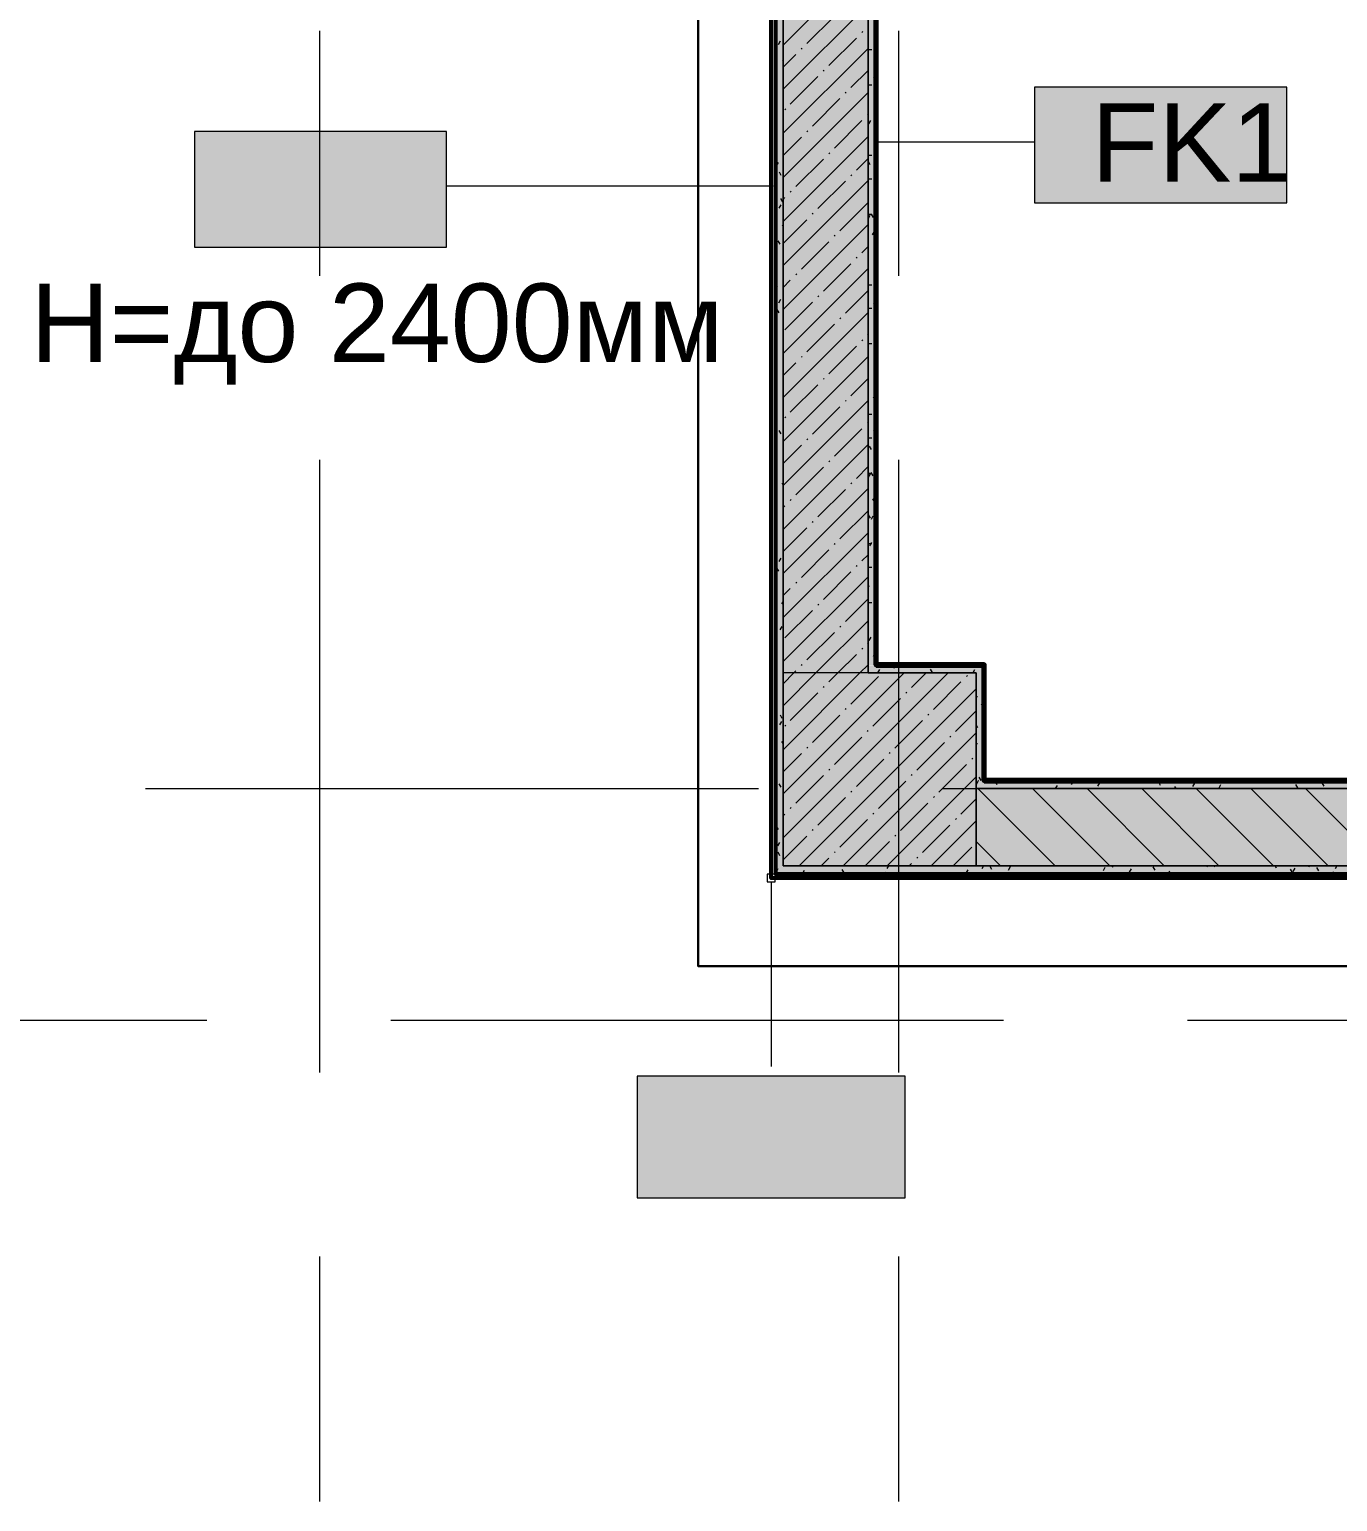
# Model space of a CAD drawing. Header units: millimetres. Extents: x -3817 to 677485, y -22715 to 103890.
# Drawn here: x 12001 to 15389, y 11165 to 14978 of the extents above; entities that cross this region are included whole.
import ezdxf

# ---------------------------------------------------------------- set-up
doc = ezdxf.new("R2010")
doc.units = ezdxf.units.MM
doc.layers.add('PDF _Геометрия', color=7, linetype='Continuous', true_color=0x1d1d1d)
doc.layers.add('PDF _Сплошная заливка', color=7, linetype='Continuous', true_color=0xffffff)
doc.layers.add('PDF _Текст', color=7, linetype='Continuous')
doc.styles.add('PDF GOST-Common', font='arial.ttf')

msp = doc.modelspace()

# ---------------------------------------------------------------- hatches: boundary and pattern name
at = {"layer": 'PDF _Сплошная заливка', "true_color": 0x808080, "transparency": 33554559}
msp.add_hatch(color=8, dxfattribs=at).paths.add_polyline_path([(13933.3, 12779.8), (13933.3, 16491.3), (13922.3, 16491.3), (13922.3, 12779.8), (13932.3, 12789.8), (13932.3, 12779.8)])
at = {"layer": 'PDF _Сплошная заливка', "transparency": 33554559}
for points in [[(13933.8, 12791.3), (13953.3, 12791.3), (13953.3, 16511.3), (13933.3, 16511.3), (13933.3, 12791.3)], [(13953.3, 13311.4), (14173.3, 13311.4), (14173.3, 16391.3), (13953.3, 16391.3), (13953.3, 14623.5)], [(14173.3, 13331.3), (14193.3, 13331.4), (14193.3, 16061.3), (14173.3, 16061.3), (14173.3, 14623.5)], [(14173.3, 12811.3), (14453.3, 12811.3), (14453.3, 13311.4), (13953.3, 13311.4), (13953.3, 12811.3)], [(17053.3, 13011.4), (17053.3, 13031.3), (14453.3, 13031.3), (14453.3, 13011.4), (17033.3, 13011.4)], [(17534.5, 12811.3), (19953.3, 12811.3), (19953.3, 13011.4), (14453.3, 13011.4), (14453.3, 12811.3), (14817.1, 12811.3)]]:
    msp.add_hatch(color=256, dxfattribs=at).paths.add_polyline_path(points)
at = {"layer": 'PDF _Сплошная заливка', "true_color": 0x808080, "transparency": 33554559}
h = msp.add_hatch(color=8, dxfattribs=at)
h.paths.add_polyline_path([(20303.5, 12779.8), (20353.5, 12779.8), (20353.5, 12790.8), (20233.3, 12790.4), (20233.3, 12779.8), (20251.9, 12779.8)], flags=0)
h.paths.add_polyline_path([(14173.3, 12779.8), (20193.5, 12779.8), (20193.5, 12790.8), (13933.3, 12790.8), (13933.3, 12779.8), (13953.4, 12779.8)], flags=0)
at = {"layer": 'PDF _Сплошная заливка', "transparency": 33554559}
h = msp.add_hatch(color=256, dxfattribs=at)
h.paths.add_polyline_path([(14817.1, 12791.3), (20193.5, 12791.3), (20193.5, 12811.3), (13953.3, 12811.3), (13953.3, 12791.3), (14453.3, 12791.3)], flags=0)
h.paths.add_polyline_path([(20243.3, 12791.3), (20243.3, 12811.3), (20233.3, 12811.3), (20233.3, 12791.3)], flags=0)

# ---------------------------------------------------------------- linework, layer by layer
at = {"layer": 'PDF _Геометрия', "color": 231, "lineweight": 30, "true_color": 0xff80c0}
msp.add_lwpolyline([(13733.3, 17351.3), (13733.3, 12551.4), (20233.3, 12551.4)], dxfattribs=at)
at = {"layer": 'PDF _Геометрия', "color": 8, "lineweight": 53, "true_color": 0x808080}
msp.add_lwpolyline([(13813.3, 17016.3), (13813.3, 16866), (13813.3, 16491.3), (13922.3, 16491.3), (13933.3, 16491.3), (13933.3, 12790.8), (20193.5, 12790.8), (20193.5, 12779.8), (13933.3, 12779.8), (13922.3, 12779.8), (13922.3, 16480.3), (13802.3, 16480.3), (13802.3, 16491.3), (13802.3, 16866), (13802.3, 17016.3)], dxfattribs=at)
at = {"layer": 'PDF _Геометрия', "color": 9, "lineweight": 9, "true_color": 0xc0c0c0}
msp.add_lwpolyline([(20233.3, 12791.3), (20243.3, 12791.3), (20243.3, 12811.3), (20233.3, 12811.3), (20193.5, 12811.3), (13953.3, 12811.3), (13953.3, 16511.3), (13933.3, 16511.3), (13933.3, 12791.3), (13953.3, 12791.3), (20193.5, 12791.3)], close=True, dxfattribs=at)
for points in [[(13953.3, 16501.3), (13953.3, 13309.2)], [(14173.3, 13311.4), (14173.3, 16061.3), (14253.3, 16061.3), (14193.3, 16061.3), (14173.3, 16061.3), (14173.3, 13331.3), (14173.3, 13311.4), (14453.3, 13311.4), (14453.3, 13031.3), (14453.3, 13011.4), (17053.3, 13011.4)], [(14473.3, 13331.3), (14453.3, 13331.3), (14194.3, 13331.3)], [(17053.3, 13011.4), (14453.3, 13011.4), (14453.3, 12811.3), (19953.3, 12811.3)], [(17033.3, 13031.3), (14474.3, 13031.3)]]:
    msp.add_lwpolyline(points, dxfattribs=at)
at = {"layer": 'PDF _Геометрия', "color": 231, "lineweight": 9, "true_color": 0xff80c0}
for points in [[(14253.3, 16041.3), (14206.3, 16041.3), (14193.3, 16041.3), (14193.3, 16040.3), (14193.3, 13344.4), (14193.3, 13331.3), (14194.3, 13331.3)], [(14473.3, 13331.3), (14473.3, 13031.3), (14474.3, 13031.3)]]:
    msp.add_lwpolyline(points, dxfattribs=at)
at = {"layer": 'PDF _Геометрия', "color": 7, "lineweight": 9}
for points in [[(14193.3, 13331.3), (14193.3, 13344.4), (14193.3, 16040.3)], [(14193.8, 14686.6), (14604.7, 14686.6)], [(13927.8, 14571.9), (13081.6, 14571.9)], [(14473.3, 13031.3), (14473.3, 13331.3)], [(13922.3, 12770.3), (13922.3, 12291.5)]]:
    msp.add_lwpolyline(points, dxfattribs=at)
at = {"layer": 'PDF _Геометрия', "color": 231, "lineweight": 70, "true_color": 0xff80c0}
for points in [[(17032.3, 16021.2), (17032.3, 13032.3), (14474.3, 13032.3), (14474.3, 13331.3), (14474.3, 13332.3), (14194.3, 13332.3), (14194.3, 16040.3), (14497.1, 16040.3)], [(14194.3, 13331.3), (14473.3, 13331.3)], [(14474.3, 13031.3), (17033.3, 13031.3)]]:
    msp.add_lwpolyline(points, dxfattribs=at)
at = {"layer": 'PDF _Геометрия', "lineweight": 9}
for points in [[(13953.3, 14937.1), (14173.3, 15157.1)], [(13953.3, 14823), (14173.3, 15043)], [(14014.7, 14941.5), (14086, 15012.8)], [(14071.7, 14884.5), (14143, 14955.7)], [(14157.3, 14970), (14159.6, 14972.4)], [(13953.3, 14709), (14173.3, 14929)], [(13953.3, 14880), (13986.2, 14913)], [(14000.5, 14927.2), (14002.8, 14929.6)], [(14057.5, 14870.2), (14059.8, 14872.6)], [(14128.8, 14827.4), (14173.3, 14871.9)], [(13971.9, 14784.7), (14043.2, 14855.9)], [(13953.3, 14594.9), (14173.3, 14814.9)], [(14029, 14727.6), (14100.2, 14798.9)], [(14114.5, 14813.2), (14116.9, 14815.5)], [(13957.7, 14770.4), (13960.1, 14772.8)], [(14171.5, 14756.1), (14173.3, 14757.9)], [(14086, 14670.6), (14157.3, 14741.9)], [(13953.3, 14480.9), (14173.3, 14700.9)], [(13953.3, 14651.9), (14000.5, 14699.1)], [(14014.7, 14713.4), (14017.1, 14715.7)], [(14071.7, 14656.4), (14074.1, 14658.7)], [(14143, 14613.6), (14173.3, 14643.8)], [(13986.2, 14570.8), (14057.5, 14642.1)], [(13953.3, 14366.8), (14173.3, 14586.8)], [(14043.2, 14513.8), (14114.5, 14585.1)], [(14128.8, 14599.3), (14131.1, 14601.7)], [(13953.3, 14537.9), (13957.7, 14542.3)], [(13971.9, 14556.6), (13974.3, 14558.9)], [(14029, 14499.5), (14031.3, 14501.9)], [(14100.2, 14456.8), (14171.5, 14528)], [(13953.3, 14423.8), (14014.7, 14485.3)], [(13953.3, 14252.8), (14173.3, 14472.8)], [(14000.5, 14357), (14071.7, 14428.3)], [(14086, 14442.5), (14088.4, 14444.9)], [(14157.3, 14399.7), (14173.3, 14415.7)], [(14143, 14385.5), (14145.4, 14387.9)], [(13953.3, 14138.7), (14173.3, 14358.7)], [(13986.2, 14342.7), (13988.6, 14345.1)], [(14057.5, 14299.9), (14128.8, 14371.2)], [(13953.3, 14309.8), (13971.9, 14328.5)], [(14114.5, 14242.9), (14173.3, 14301.7)], [(13957.7, 14200.2), (14029, 14271.4)], [(14043.2, 14285.7), (14045.6, 14288.1)], [(13953.3, 14024.7), (14173.3, 14244.7)], [(14100.2, 14228.7), (14102.6, 14231)], [(14014.7, 14143.1), (14086, 14214.4)], [(14171.5, 14185.9), (14173.3, 14187.6)], [(14071.7, 14086.1), (14143, 14157.4)], [(14157.3, 14171.6), (14159.6, 14174)], [(13953.3, 13910.6), (14173.3, 14130.6)], [(13953.3, 14081.7), (13986.2, 14114.6)], [(14000.5, 14128.9), (14002.8, 14131.2)], [(14057.5, 14071.9), (14059.8, 14074.2)], [(14128.8, 14029.1), (14173.3, 14073.6)], [(13971.9, 13986.3), (14043.2, 14057.6)], [(13953.3, 13796.6), (14173.3, 14016.6)], [(14029, 13929.3), (14100.2, 14000.6)], [(14114.5, 14014.8), (14116.9, 14017.2)], [(13957.7, 13972.1), (13960.1, 13974.4)], [(14171.5, 13957.8), (14173.3, 13959.5)], [(14086, 13872.3), (14157.3, 13943.5)], [(13953.3, 13682.5), (14173.3, 13902.5)], [(13953.3, 13853.6), (14000.5, 13900.8)], [(14014.7, 13915), (14017.1, 13917.4)], [(13986.2, 13772.5), (14057.5, 13843.8)], [(14071.7, 13858), (14074.1, 13860.4)], [(14143, 13815.2), (14173.3, 13845.5)], [(13953.3, 13568.5), (14173.3, 13788.5)], [(14043.2, 13715.4), (14114.5, 13786.7)], [(14128.8, 13801), (14131.1, 13803.4)], [(13953.3, 13739.5), (13957.7, 13744)], [(13971.9, 13758.2), (13974.3, 13760.6)], [(14100.2, 13658.4), (14171.5, 13729.7)], [(14029, 13701.2), (14031.3, 13703.6)], [(13953.3, 13625.5), (14014.7, 13686.9)], [(13953.3, 13454.4), (14173.3, 13674.4)], [(14000.5, 13558.6), (14071.7, 13629.9)], [(14086, 13644.2), (14088.4, 13646.5)], [(14157.3, 13601.4), (14173.3, 13617.4)], [(14143, 13587.1), (14145.4, 13589.5)], [(13953.3, 13340.4), (14173.3, 13560.4)], [(13986.2, 13544.4), (13988.6, 13546.7)], [(14057.5, 13501.6), (14128.8, 13572.9)], [(13953.3, 13511.4), (13971.9, 13530.1)], [(14114.5, 13444.6), (14173.3, 13503.3)], [(13957.7, 13401.8), (14029, 13473.1)], [(14043.2, 13487.3), (14045.6, 13489.7)], [(13953.3, 13226.3), (14038.3, 13311.4), (14173.3, 13446.3)], [(14100.2, 13430.3), (14102.6, 13432.7)], [(14014.7, 13344.8), (14086, 13416.1)], [(14171.5, 13387.6), (14173.3, 13389.3)], [(14071.7, 13287.8), (14095.3, 13311.4), (14143, 13359)], [(14157.3, 13373.3), (14159.6, 13375.7)], [(13953.3, 13112.3), (14152.3, 13311.4), (14173.3, 13332.3)], [(13953.3, 13283.3), (13981.3, 13311.4), (13986.2, 13316.3)], [(13953.3, 12998.2), (14266.4, 13311.4)], [(13953.3, 12884.2), (14380.4, 13311.4)], [(14000.5, 13330.5), (14002.8, 13332.9)], [(14285.6, 13273.5), (14323.4, 13311.4)], [(14057.5, 13273.5), (14059.8, 13275.9)], [(14128.8, 13230.7), (14200, 13302)], [(14342.6, 13216.5), (14413.9, 13287.8)], [(14428.1, 13302), (14430.5, 13304.4)], [(13971.9, 13188), (14043.2, 13259.3)], [(13994.5, 12811.3), (14453.3, 13270.1)], [(14185.8, 13173.7), (14257.1, 13245)], [(14271.3, 13259.3), (14273.7, 13261.6)], [(14029, 13130.9), (14100.2, 13202.2)], [(14114.5, 13216.5), (14116.9, 13218.9)], [(14328.3, 13202.2), (14330.7, 13204.6)], [(14399.6, 13159.5), (14453.3, 13213.1)], [(13957.7, 13173.7), (13960.1, 13176.1)], [(14108.5, 12811.3), (14453.3, 13156.1)], [(14171.5, 13159.5), (14173.9, 13161.8)], [(14242.8, 13116.7), (14314.1, 13188)], [(14014.7, 13116.7), (14017.1, 13119.1)], [(14086, 13073.9), (14157.3, 13145.2)], [(14299.8, 13059.7), (14371.1, 13130.9)], [(14385.4, 13145.2), (14387.7, 13147.6)], [(13953.3, 13055.2), (14000.5, 13102.4)], [(14143, 13016.9), (14214.3, 13088.2)], [(14228.6, 13102.4), (14230.9, 13104.8)], [(14442.4, 13088.2), (14444.8, 13090.5)], [(13986.2, 12974.1), (14057.5, 13045.4)], [(14071.7, 13059.7), (14074.1, 13062)], [(14222.6, 12811.3), (14453.3, 13042)], [(14285.6, 13045.4), (14287.9, 13047.8)], [(14356.9, 13002.6), (14428.1, 13073.9)], [(14128.8, 13002.6), (14131.1, 13005)], [(14200, 12959.9), (14271.3, 13031.2)], [(14657.7, 12811.3), (14457.7, 13011.4)], [(14799.1, 12811.3), (14599.1, 13011.4)], [(14940.5, 12811.3), (14740.5, 13011.4)], [(15082, 12811.3), (14881.9, 13011.4)], [(15223.4, 12811.3), (15023.4, 13011.4)], [(15364.8, 12811.3), (15164.8, 13011.4)], [(15506.2, 12811.3), (15306.2, 13011.4)], [(14043.2, 12917.1), (14114.5, 12988.4)], [(14257.1, 12902.8), (14328.3, 12974.1)], [(14342.6, 12988.4), (14345, 12990.8)], [(14413.9, 12945.6), (14453.3, 12985)], [(13953.3, 12941.2), (13957.7, 12945.6)], [(13971.9, 12959.9), (13974.3, 12962.2)], [(14100.2, 12860.1), (14171.5, 12931.4)], [(14185.8, 12945.6), (14188.2, 12948)], [(14336.6, 12811.3), (14453.3, 12928)], [(14399.6, 12931.4), (14402, 12933.7)], [(14029, 12902.8), (14031.3, 12905.2)], [(14242.8, 12888.6), (14245.2, 12891)], [(14314.1, 12845.8), (14385.4, 12917.1)], [(13953.3, 12827.1), (14014.7, 12888.6)], [(14165.6, 12811.3), (14228.6, 12874.3)], [(14393.7, 12811.3), (14442.4, 12860.1)], [(14516.3, 12811.3), (14453.3, 12874.4)], [(14051.5, 12811.3), (14071.7, 12831.6)], [(14086, 12845.8), (14088.4, 12848.2)], [(14279.6, 12811.3), (14285.6, 12817.3)], [(14299.8, 12831.6), (14302.2, 12833.9)], [(14450.7, 12811.3), (14453.3, 12813.9)]]:
    msp.add_lwpolyline(points, dxfattribs=at)
at = {"layer": 'PDF _Геометрия', "color": 253, "lineweight": 9, "true_color": 0xaaaaaa}
for points in [[(12753.3, 14339.8), (12753.3, 14974.8)], [(14253.3, 14339.8), (14253.3, 14974.8)], [(12753.3, 12276), (12753.3, 13863.5)], [(14253.3, 12276), (14253.3, 13863.5)], [(12301.9, 13011.4), (13889.4, 13011.4)], [(14365.6, 13011.4), (15000.6, 13011.4)], [(11825.6, 12411.3), (12460.6, 12411.3)], [(12936.9, 12411.3), (14524.4, 12411.3)], [(15000.6, 12411.3), (15635.6, 12411.3)], [(12753.3, 11164.8), (12753.3, 11799.8)], [(14253.3, 11164.8), (14253.3, 11799.8)]]:
    msp.add_lwpolyline(points, dxfattribs=at)
at = {"layer": 'PDF _Геометрия', "color": 253, "lineweight": 9, "true_color": 0x9b9b9b}
for points in [[(13933.3, 14926.3), (13938.8, 14926.3)], [(13945.7, 14947.3), (13940.7, 14938.5)], [(14173.9, 14940.8), (14173.3, 14942)], [(14173.3, 14926.3), (14182.7, 14926.3)], [(13953.3, 14899.4), (13951.8, 14896.9)], [(13933.3, 14865.3), (13938.8, 14865.3)], [(14173.3, 14834.9), (14182.7, 14834.9)], [(14193.3, 14846.4), (14188.2, 14855.1)], [(13933.3, 14773.9), (13938.8, 14773.9)], [(13933.4, 14743.2), (13933.3, 14742.9)], [(14179.2, 14742.1), (14174.1, 14733.3)], [(14173.3, 14652), (14182.7, 14652)], [(13940.5, 14633.5), (13935.5, 14624.8)], [(13948.6, 14599.5), (13943.6, 14608.3)], [(14179.1, 14627), (14174.1, 14635.7)], [(13933.3, 14591), (13938.8, 14591)], [(14173.3, 14591), (14182.7, 14591)], [(13936.4, 14565.4), (13933.3, 14560)], [(13933.3, 14530.1), (13938.8, 14530.1)], [(13952.7, 14531.5), (13947.7, 14540.2)], [(13947.6, 14523.8), (13942.5, 14515.1)], [(14173.3, 14499.6), (14182.7, 14499.6)], [(14178.1, 14496.3), (14173.3, 14488)], [(14187.3, 14491), (14182.3, 14499.7)], [(13953.3, 14469.6), (13951.8, 14472.2)], [(14189.2, 14454.7), (14184.2, 14446)], [(13933.3, 14438.6), (13938.8, 14438.6)], [(13945.6, 14421.8), (13940.6, 14430.6)], [(13934.5, 14380.2), (13933.3, 14382.3)], [(14193.3, 14339.8), (14191.3, 14336.3)], [(13935.3, 14319.7), (13933.3, 14316.1)], [(13938.6, 14312.2), (13933.5, 14320.9)], [(14173.3, 14316.7), (14182.7, 14316.7)], [(13946.5, 14278.1), (13941.5, 14269.4)], [(14192.2, 14277), (14187.2, 14268.3)], [(13933.3, 14255.7), (13938.8, 14255.7)], [(13942.7, 14244.1), (13937.6, 14252.9)], [(13953.3, 14228.9), (13952.6, 14227.7)], [(14173.3, 14255.7), (14182.7, 14255.7)], [(13933.3, 14194.8), (13938.8, 14194.8)], [(14173.3, 14164.3), (14182.7, 14164.3)], [(14193.3, 14114.9), (14191.5, 14117.9)], [(13933.3, 14103.3), (13938.8, 14103.3)], [(14191.1, 14031.2), (14186.1, 14022.5)], [(14173.3, 13981.4), (14182.7, 13981.4)], [(13933.3, 13920.5), (13938.8, 13920.5)], [(13947.8, 13930.4), (13942.8, 13939.1)], [(14173.3, 13920.5), (14182.7, 13920.5)], [(14193.3, 13932), (14188.5, 13940.2)], [(13937.2, 13896.3), (13933.3, 13889.4)], [(14182.4, 13889.8), (14177.4, 13898.5)], [(13933.3, 13859.5), (13938.8, 13859.5)], [(14173.3, 13829), (14182.7, 13829)], [(14178.9, 13827.1), (14173.8, 13818.4)], [(14186.5, 13821.8), (14181.5, 13830.5)], [(13933.3, 13768.1), (13938.8, 13768.1)], [(13953.3, 13799), (13951, 13803)], [(14190.6, 13753.8), (14185.5, 13762.5)], [(13933.7, 13711), (13933.3, 13711.8)], [(14179.4, 13712.1), (14174.4, 13720.8)], [(14185.9, 13717.5), (14180.9, 13708.8)], [(13936.1, 13650.5), (13933.3, 13645.6)], [(14173.3, 13646.1), (14182.7, 13646.1)], [(14181.9, 13649.4), (14176.8, 13640.7)], [(13933.3, 13585.2), (13938.8, 13585.2)], [(13941.9, 13575), (13936.8, 13583.7)], [(13947.3, 13608.9), (13942.3, 13600.2)], [(14173.3, 13585.2), (14182.7, 13585.2)], [(14193, 13607.8), (14188, 13599.1)], [(14176.4, 13534.4), (14173.3, 13539.9)], [(13933.3, 13524.2), (13938.8, 13524.2)], [(13953.3, 13497.3), (13949.3, 13490.5)], [(14173.3, 13493.7), (14182.7, 13493.7)], [(13933.3, 13432.8), (13938.8, 13432.8)], [(13950.3, 13431.2), (13945.2, 13422.5)], [(14193.3, 13444.3), (14190.7, 13448.7)], [(14180.8, 13403.7), (14175.7, 13395)], [(14191.9, 13362.1), (14186.9, 13353.4)], [(14203.1, 13320.4), (14198.1, 13311.7)], [(14199.6, 13311.4), (14198.9, 13312.6)], [(14244.6, 13331.3), (14239.7, 13322.9)], [(14340, 13312.1), (14335, 13320.8)], [(14350.2, 13331.3), (14349.4, 13330)], [(14448.8, 13319.3), (14444.2, 13311.4)], [(13933.3, 13249.9), (13938.8, 13249.9)], [(14453.3, 13249.9), (14457, 13249.9)], [(14471.1, 13236.1), (14466.1, 13227.4)], [(13951.1, 13193.2), (13946.1, 13201.9)], [(13933.3, 13189), (13938.8, 13189)], [(13949.2, 13185.5), (13944.2, 13176.8)], [(14457.8, 13169), (14453.3, 13176.9)], [(13953.3, 13128.5), (13950.2, 13133.8)], [(14453.3, 13128), (14457, 13128)], [(13933.3, 13097.5), (13938.8, 13097.5)], [(14466, 13032.9), (14461, 13041.6)], [(13948.1, 13015.5), (13943.1, 13024.2)], [(14458.9, 13032), (14458.5, 13031.3), (14453.9, 13023.3)], [(14507.6, 13021.7), (14502.6, 13030.4)], [(14663, 13019.7), (14658.1, 13011.4)], [(14704.6, 13030.9), (14699.6, 13022.2)], [(14772.6, 13026.8), (14767.6, 13018.1)], [(14821.4, 13026.9), (14818.8, 13031.3)], [(14889.4, 13031), (14889.2, 13031.3)], [(14931.1, 13019.8), (14926, 13028.6)], [(14971.2, 13011.4), (14967.7, 13017.4)], [(15018.4, 13025.7), (15013.4, 13017)], [(15067.1, 13028), (15065.2, 13031.3)], [(15086.4, 13021.6), (15081.4, 13012.9)], [(15244.8, 13025), (15241.2, 13031.3)], [(15286.5, 13013.9), (15281.4, 13022.6)], [(15303.2, 13031.3), (15300.7, 13027.1)], [(15354.5, 13017.9), (15349.5, 13026.7)], [(13936.9, 12981.4), (13933.3, 12975)], [(13937, 12973.8), (13933.3, 12980.2)], [(13933.3, 12914.6), (13938.8, 12914.6)], [(13941.1, 12905.8), (13936, 12914.5)], [(13933.3, 12853.7), (13938.8, 12853.7)], [(13944, 12871.7), (13939, 12863)], [(13945.1, 12837.8), (13940.1, 12846.5)], [(13934, 12796.1), (13933.3, 12797.4)], [(13939.9, 12803.7), (13934.9, 12795)], [(13959.3, 12792.7), (13969.3, 12792.7)], [(14008, 12799.6), (14003.2, 12791.3)], [(14050.7, 12792.7), (14060.8, 12792.7)], [(14111.7, 12793.1), (14106.6, 12801.8)], [(14111.7, 12792.7), (14121.7, 12792.7)], [(14218.3, 12791.3), (14216.3, 12794.8)], [(14225.9, 12811.3), (14222.3, 12805)], [(14264.1, 12792.7), (14274.1, 12792.7)], [(14355.5, 12792.7), (14365.6, 12792.7)], [(14394.3, 12791.3), (14394, 12791.8)], [(14431.4, 12801.5), (14426.4, 12792.8)], [(14446.9, 12792.7), (14457, 12792.7)], [(14472.3, 12811.3), (14468, 12803.9)], [(14493.5, 12802.4), (14488.4, 12811.1)], [(14541.1, 12808.6), (14536, 12799.8)], [(14629.8, 12792.7), (14639.9, 12792.7)], [(14721.3, 12792.7), (14731.3, 12792.7)], [(14786.8, 12807.5), (14781.8, 12798.7)], [(14782.2, 12792.7), (14792.3, 12792.7)], [(14807.2, 12807.6), (14805.1, 12811.3)], [(14854.8, 12803.4), (14849.8, 12794.7)], [(14916.9, 12800.5), (14911.9, 12809.2)], [(14934.6, 12792.7), (14944.7, 12792.7)], [(14957.4, 12791.3), (14953.5, 12798.1)], [(15026.1, 12792.7), (15036.1, 12792.7)], [(15053, 12808.7), (15051.4, 12811.3)], [(15070.6, 12811.3), (15069.1, 12808.8)], [(15117.5, 12792.7), (15127.6, 12792.7)], [(15230.7, 12805.7), (15227.4, 12811.3)], [(15236.6, 12794.1), (15235, 12791.3)], [(15272.3, 12794.5), (15267.3, 12803.2)], [(15278.3, 12805.3), (15273.2, 12796.6)], [(15300.4, 12792.7), (15310.4, 12792.7)], [(15317, 12811.3), (15314.9, 12807.7)], [(15340.4, 12798.6), (15335.3, 12807.3)], [(15379.7, 12791.3), (15377, 12796.2)], [(15387.4, 12811.3), (15382.9, 12803.6)]]:
    msp.add_lwpolyline(points, dxfattribs=at)
at = {"layer": 'PDF _Геометрия', "color": 7, "lineweight": 9}
for points in [[(15257.8, 14828.5), (14604.7, 14828.5), (14604.7, 14528.5), (15257.8, 14528.5)], [(13081.6, 14713.8), (12428.5, 14713.8), (12428.5, 14413.8), (13081.6, 14413.8)], [(14453.3, 13311.4), (13953.3, 13311.4), (13953.3, 12811.3), (14453.3, 12811.3)], [(14269.3, 12267), (13575.3, 12267), (13575.3, 11951.7), (14269.3, 11951.7)], [(14269.3, 12267), (13575.3, 12267), (13575.3, 11951.7), (14269.3, 11951.7)]]:
    msp.add_lwpolyline(points, close=True, dxfattribs=at)
at = {"layer": 'PDF _Геометрия', "color": 7, "lineweight": 20}
msp.add_lwpolyline([(13932.3, 12770.3), (13932.3, 12789.8), (13912.3, 12789.8), (13912.3, 12770.3)], close=True, dxfattribs=at)
at = {"layer": 'PDF _Сплошная заливка', "lineweight": 9, "transparency": 33554559}
for points in [[(15257.8, 14828.5), (14604.7, 14828.5), (15257.8, 14528.5), (14604.7, 14528.5)], [(13081.6, 14713.8), (12428.5, 14713.8), (13081.6, 14413.8), (12428.5, 14413.8)], [(14269.3, 12267), (13575.3, 12267), (14269.3, 11951.7), (13575.3, 11951.7)]]:
    msp.add_solid(points, dxfattribs=at)
at = {"layer": 'PDF _Сплошная заливка', "color": 254, "lineweight": 35, "true_color": 0xffb9dc, "transparency": 33554559}
for points in [[(14193.3, 13344.4), (14194.3, 13345), (14193.3, 14623.5)], [(14473.3, 13331.3), (14473.3, 13332.3), (14453.3, 13331.3)], [(14473.3, 13031.3), (14474.3, 13032.3), (14473.3, 13032.3)]]:
    msp.add_solid(points, dxfattribs=at)
at = {"layer": 'PDF _Сплошная заливка', "lineweight": 35, "transparency": 33554559}
for points in [[(14173.3, 13311.4), (14453.3, 13311.4), (14173.3, 13331.3), (14453.3, 13331.3)], [(14473.3, 13031.3), (14473.3, 13331.3), (14453.3, 13031.3), (14453.3, 13331.3)]]:
    msp.add_solid(points, dxfattribs=at)

# ---------------------------------------------------------------- texts
at = {"layer": 'PDF _Текст', "insert": (14751.8, 14685.1), "char_height": 203.2, "attachment_point": 4, "style": 'PDF GOST-Common'}
msp.add_mtext('FK1', dxfattribs=at)
at = {"layer": 'PDF _Текст', "color": 250, "true_color": 0x3c3c3c, "insert": (12003.8, 14188.8), "char_height": 203.2, "attachment_point": 4, "style": 'PDF GOST-Common'}
msp.add_mtext('Н=до 2400мм', dxfattribs=at)

doc.saveas('drawing.dxf')
